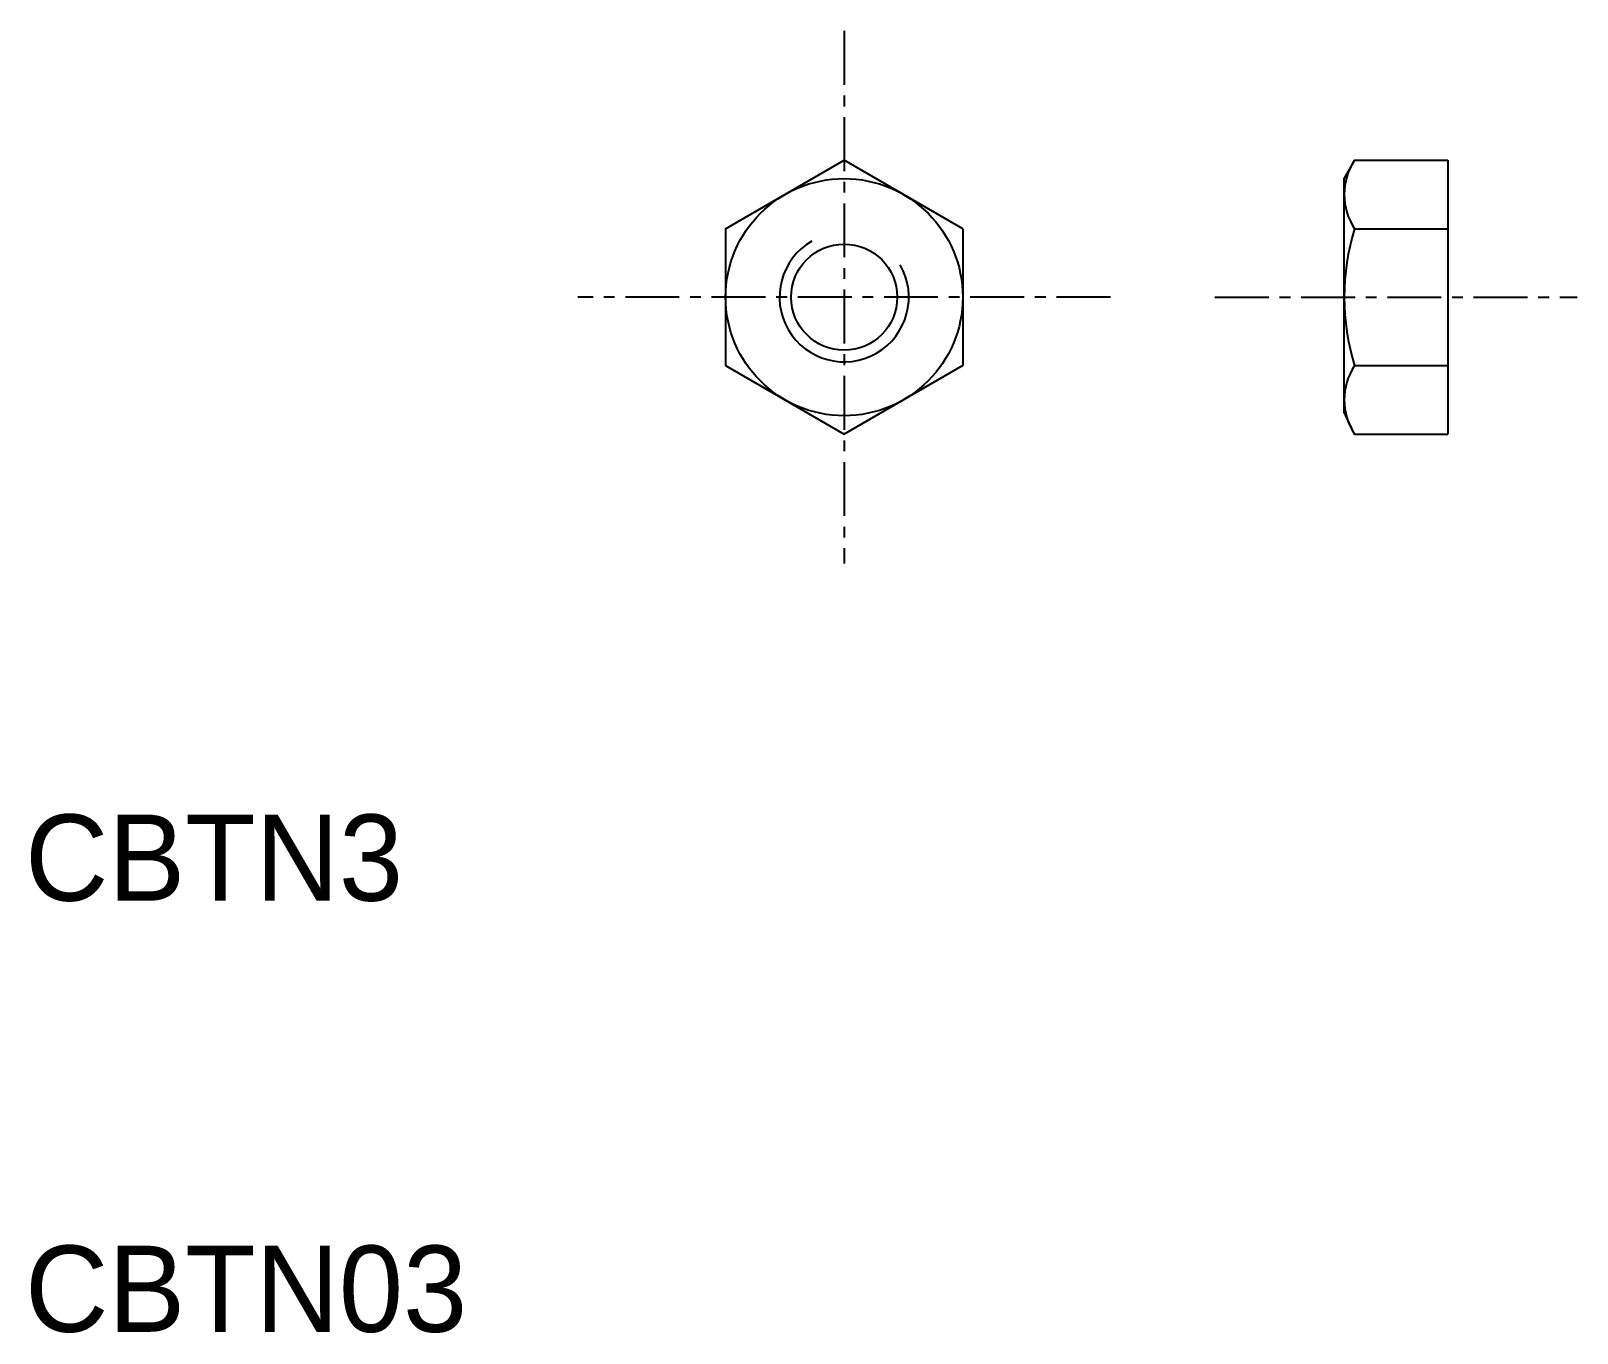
# Model space of a CAD drawing. Extents: x 10.1 to 46, y 10 to 40.2.
import ezdxf

# ---------------------------------------------------------------- set-up
doc = ezdxf.new("R2010")
doc.units = 0
doc.linetypes.add('CENTER', pattern=[2, 1.25, -0.25, 0.25, -0.25])
doc.layers.get('0').update_dxf_attribs({"linetype": 'CONTINUOUS'})
doc.layers.add('CENTER', color=1, linetype='CENTER')

msp = doc.modelspace()

# ---------------------------------------------------------------- linework, layer by layer
at = {"color": 7, "linetype": 'CONTINUOUS'}
for p, q in [((26.25, 35.588), (29, 37.175)), ((31.75, 35.588), (29, 37.175)), ((40.84, 37.175), (40.6, 36.76)), ((40.84, 37.175), (43, 37.175)), ((43, 37.175), (43, 30.825)), ((40.6, 31.336), (40.6, 36.76)), ((26.25, 35.588), (26.25, 32.412)), ((31.75, 35.588), (31.75, 32.412)), ((40.84, 35.588), (43, 35.588)), ((26.25, 32.412), (29, 30.825)), ((31.75, 32.412), (29, 30.825)), ((40.84, 32.412), (43, 32.412)), ((40.84, 30.825), (40.6, 31.336)), ((40.84, 30.825), (43, 30.825))]:
    msp.add_line(p, q, dxfattribs=at)
for radius in [2.75, 1.23]:
    msp.add_circle((29, 34), radius, dxfattribs=at)
for centre, radius, start, end in [((42.033, 36.382), 1.433, 146.3576, 213.6424), ((45.972, 34), 5.372, 162.8084, 197.1916), ((42.033, 31.618), 1.433, 146.3576, 213.6424)]:
    msp.add_arc(centre, radius, start, end, dxfattribs=at)
at = {"color": 3, "linetype": 'CONTINUOUS'}
msp.add_arc((29, 34), 1.5, 120, 30, dxfattribs=at)
at = {"layer": 'CENTER', "color": 1, "linetype": 'CENTER'}
for p, q in [((29, 40.175), (29, 27.825)), ((35.175, 34), (22.825, 34)), ((37.6, 34), (46, 34))]:
    msp.add_line(p, q, dxfattribs=at)

# ---------------------------------------------------------------- texts
at = {"color": 7, "linetype": 'CONTINUOUS'}
for s, p in [('CBTN3', (10, 20)), ('CBTN03', (10, 10))]:
    msp.add_text(s, height=2, dxfattribs=at).set_placement(p)

doc.saveas('drawing.dxf')
